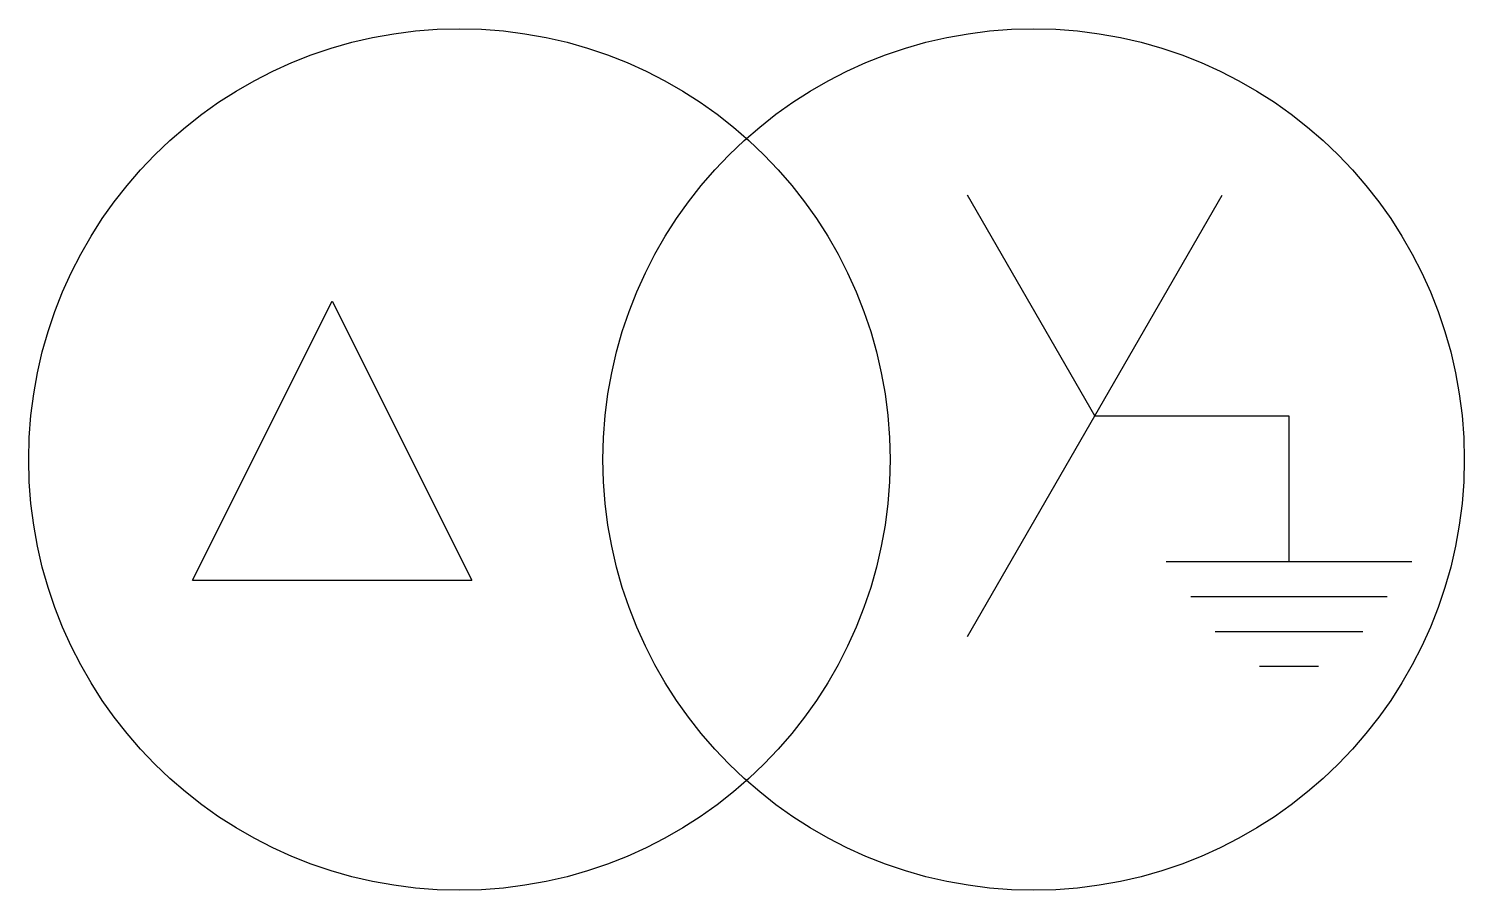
# Model space of a CAD drawing. Header units: millimetres. Extents: x -2925.772 to -2924.938, y 3728.337 to 3728.837.
import ezdxf

# ---------------------------------------------------------------- set-up
doc = ezdxf.new("R2010")
doc.units = ezdxf.units.MM
doc.header["$LTSCALE"] = 10
doc.layers.add('Ele_diagramas', color=2, linetype='Continuous')

msp = doc.modelspace()

# ---------------------------------------------------------------- linework, layer by layer
at = {"layer": 'Ele_diagramas', "color": 2}
for p, q in [((-2925.22675, 3728.48443), (-2925.0789, 3728.74052)), ((-2925.15282, 3728.61248), (-2925.22675, 3728.74052)), ((-2925.6766, 3728.51704), (-2925.5956, 3728.67904)), ((-2925.5956, 3728.67904), (-2925.5146, 3728.51704)), ((-2925.15282, 3728.61248), (-2925.04016, 3728.61248)), ((-2925.04016, 3728.61248), (-2925.04016, 3728.52787)), ((-2925.6766, 3728.51704), (-2925.5146, 3728.51704))]:
    msp.add_line(p, q, dxfattribs=at)
at = {"layer": 'Ele_diagramas', "color": 1}
for p, q in [((-2925.11147, 3728.52787), (-2924.96884, 3728.52787)), ((-2925.09721, 3728.50762), (-2924.9831, 3728.50762)), ((-2925.08295, 3728.48737), (-2924.99737, 3728.48737)), ((-2925.05727, 3728.46712), (-2925.02304, 3728.46712))]:
    msp.add_line(p, q, dxfattribs=at)
at = {"layer": 'Ele_diagramas', "color": 4}
for centre in [(-2925.52173, 3728.58709), (-2925.1884, 3728.58709)]:
    msp.add_circle(centre, 0.25, dxfattribs=at)

doc.saveas('drawing.dxf')
